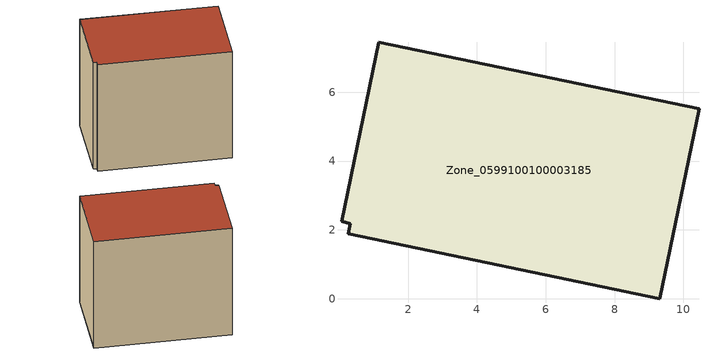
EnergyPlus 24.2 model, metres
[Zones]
Zone_0599100100003185
 floor ground (C_G): 1.15,7.45 10.46,5.52 9.31,0 0.26,1.89 0.32,2.18 0.07,2.25 z0
 wall outside (C_F): 9.31,0 10.46,5.52 1.15,7.45 0.07,2.25 0.32,2.18 0.26,1.89 9.31,0 z0:8.66
 roof outside (C_R): 10.46,5.52 1.15,7.45 0.07,2.25 0.32,2.18 0.26,1.89 9.31,0 z8.66
[BUILDING]
Pand.0599100100003185: North Axis=0; Terrain=City; Loads Convergence Tolerance Value=0.04; Temperature Convergence Tolerance Value=0.4; Solar Distribution=FullExterior; Maximum Number of Warmup Days=25; Minimum Number of Warmup Days=1
[Site:Location]
Rotterdam.The.Hague.AP_ZH_NLD Design_Conditions: Latitude=51.96; Longitude=4.45; Time Zone=1; Elevation=-4.5
[SITE:GROUNDTEMPERATURE:BUILDINGSURFACE]
18, 18, 18, 18, 18, 18, 18, 18, 18, 18, 18, 18
[MATERIAL] Thermal Absorptance=0.9; Solar Absorptance=0.7; Visible Absorptance=0.7
Name | Roughness | Thickness | Conductivity | Density | Specific Heat
G.TC.2006-2014 | MediumSmooth | 0.15 | 0.06 | 540 | 1210
F.TC.2006-2014 | Rough | 0.3 | 0.12 | 1920 | 840
R.TC.2006-2014 | MediumRough | 0.2 | 0.08 | 1500 | 1000
[CONSTRUCTION]
C_G: G.TC.2006-2014
C_F: F.TC.2006-2014
C_R: R.TC.2006-2014
[ZONE]
Zone_0599100100003185: Type=1; Multiplier=1; Ceiling Height=Autocalculate; Volume=Autocalculate; Floor Area=autocalculate; Part of Total Floor Area=Yes
[ZONEINFILTRATION:DESIGNFLOWRATE]
Infil_Zone_0599100100003185: Zone or ZoneList or Space or SpaceList=Zone_0599100100003185; Schedule=AlwaysOn; Design Flow Rate Calculation Method=Flow/Area; Flow Rate per Floor Area=0.0015; Constant Term Coefficient=1; Temperature Term Coefficient=0; Velocity Term Coefficient=0; Velocity Squared Term Coefficient=0
[HVACTEMPLATE:ZONE:IDEALLOADSAIRSYSTEM]
Zone_0599100100003185: Maximum Heating Supply Air Temperature=50; Minimum Cooling Supply Air Temperature=13; Maximum Heating Supply Air Humidity Ratio=0.0156; Minimum Cooling Supply Air Humidity Ratio=0.0077; Heating Limit=NoLimit; Cooling Limit=NoLimit; Dehumidification Control Type=ConstantSensibleHeatRatio; Cooling Sensible Heat Ratio=0.7; Dehumidification Setpoint=60; Humidification Control Type=None; Humidification Setpoint=30; Outdoor Air Method=None; Outdoor Air Flow Rate per Person=0.00944; Outdoor Air Flow Rate per Zone Floor Area=0; Outdoor Air Flow Rate per Zone=0; Demand Controlled Ventilation Type=None; Outdoor Air Economizer Type=NoEconomizer; Heat Recovery Type=None; Sensible Heat Recovery Effectiveness=0.7; Latent Heat Recovery Effectiveness=0.65
[ZONECONTROL:THERMOSTAT]
ThermostatControl_Zone_0599100100003185: Zone or ZoneList=Zone_0599100100003185; Control Type Schedule=DualSetpointControlType; Control 1=Thermostat_Zone_0599100100003185; Temperature Difference Between Cutout And Setpoint=0
[THERMOSTATSETPOINT:DUALSETPOINT]
Thermostat_Zone_0599100100003185: Heating Setpoint Temperature Schedule=HeatingSetpoint_Zone_0599100100003185; Cooling Setpoint Temperature Schedule=CoolingSetpoint_Zone_0599100100003185
[SCHEDULE:COMPACT]
HeatingSetpoint_Zone_0599100100003185: Through: 12/31, For: AllDays, Until: 24:00, 21
CoolingSetpoint_Zone_0599100100003185: Through: 12/31, For: AllDays, Until: 24:00, 24
DualSetpointControlType: Through: 12/31, For: AllDays, Until: 24:00, 4
AlwaysOn: Through: 12/31, For: AllDays, Until: 24:00, 1
